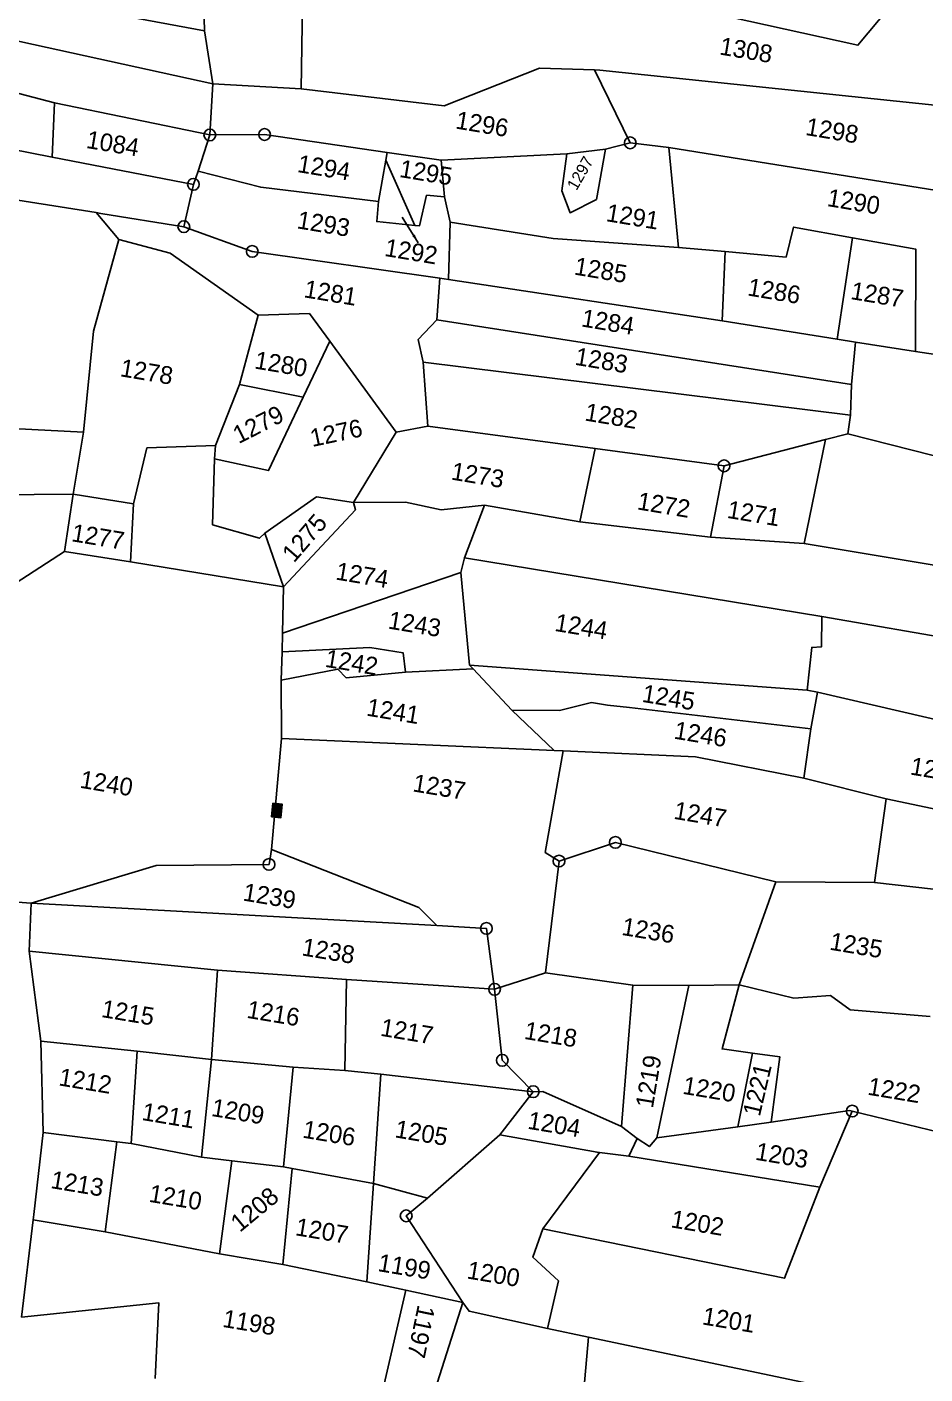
# Model space of a CAD drawing. Header units: metres. Extents: x 512 to 321018, y 424 to 1888425.
# Drawn here: x 318585.7 to 318774.3, y 1887323.5 to 1887606.5 of the extents above; entities that cross this region are included whole.
import ezdxf

# ---------------------------------------------------------------- set-up
doc = ezdxf.new("R2010")
doc.units = ezdxf.units.M
doc.header["$MEASUREMENT"] = 0
for name, color, linetype in [('POLY_PARCEL', 6, 'Continuous'), ('SYM_ARROW', 1, 'Continuous'), ('SYM_STONE', 1, 'Continuous'), ('TEXT_PARCEL', 7, 'Continuous'), ('VILLAGE BOUNDRY', 3, 'Continuous')]:
    doc.layers.add(name, color=color, linetype=linetype)
doc.styles.add('TEXT_MAP', font='KRDEV050.TTF')
doc.dimstyles.get("Standard").update_dxf_attribs({"dimtxt": 0.18, "dimasz": 0.18, "dimexe": 0.18, "dimexo": 0.0625, "dimgap": 0.09, "dimtad": 0, "dimtih": 1, "dimtoh": 1, "dimdec": 4, "dimzin": 0, "dimdsep": 46, "dimtxsty": 'Standard', "dimcen": 0.09, "dimadec": 0, "dimazin": 0, "dimtfac": 1, "dimtdec": 4, "dimtofl": 0, "dimtmove": 0, "dimatfit": 3, "dimfxl": 1, "dimtolj": 1, "dimtzin": 0, "dimarcsym": 0})

# ---------------------------------------------------------------- blocks, each defined once
blk = doc.blocks.new('STONE')
blk.add_circle((0, 0), 0.8510231522929323)
blk = doc.blocks.new('STONESQUAREFILLED')
blk.add_hatch(color=256).paths.add_polyline_path([(0.6958872628347379, -0.481363590938571), (0.6958872628347379, 0.481363590938571), (-0.6958872628347379, 0.481363590938571), (-0.6958872628347379, -0.481363590938571)])
blk.add_lwpolyline([(-0.6958872628347379, 0.481363590938571), (0.6958872628347379, 0.481363590938571), (0.6958872628347379, -0.481363590938571), (-0.6958872628347379, -0.481363590938571)], close=True)
blk = doc.blocks.new('TEXTARROW')
blk.add_leader([(0.0413775686624831, -0.01204078214539095), (8.67844727001193, -0.01204078214539095)], dimstyle='Standard', override={"dimtxt": 2.5, "dimasz": 2.5, "dimexe": 1.25, "dimexo": 0.625, "dimgap": 0.625, "dimtad": 1, "dimtih": 0, "dimtoh": 0, "dimzin": 8, "dimcen": 2.5, "dimtofl": 1})
blk = doc.blocks.new('3248')
at = {"layer": 'POLY_PARCEL'}
for points in [[(319374.1022498632, 1887375.669258004), (319355.0697856238, 1887377.081865008), (319351.3923434567, 1887371.068398695), (319349.3487414358, 1887365.10961078), (319374.0353784347, 1887363.670620629), (319378.2227859639, 1887370.748982897), (319418.7047636935, 1887367.515451393)], [(319348.0133263131, 1887356.931963544), (319348.5496536318, 1887356.999681452), (319397.0256599875, 1887359.696392885), (319393.8874751676, 1887367.462213617), (319400.6883318753, 1887366.76952078)], [(319242.9162383628, 1887365.242282108), (319264.6977080568, 1887357.827918051), (319280.1514637893, 1887355.227416707), (319308.2638850822, 1887354.527043485)], [(319318.9026959844, 1887350.283641979), (319317.335396981, 1887361.022881233), (319329.3996247237, 1887362.061196277)], [(319308.2638850822, 1887354.527043485), (319307.1285450862, 1887360.664463926)], [(319318.9026959844, 1887350.283641979), (319333.5107211485, 1887350.909528113), (319342.4834233288, 1887356.233696865), (319348.0133263131, 1887356.931963544)], [(319352.7837102701, 1887350.202508599), (319348.0133263131, 1887356.931963544)], [(319308.2638850822, 1887354.527043485), (319309.9788729898, 1887349.358027572)], [(319309.9788729898, 1887349.358027572), (319281.9932921182, 1887350.934880451), (319280.890784526, 1887349.951629557), (319268.6054952762, 1887350.230342666), (319267.2939892529, 1887351.115352108), (319235.6145501863, 1887353.354050954)], [(319309.9788729898, 1887349.358027572), (319318.9026959844, 1887350.283641979)], [(319352.7837102701, 1887350.202508599), (319350.4132027239, 1887349.181458757)], [(319356.7429246386, 1887350.372073399), (319352.7837102701, 1887350.202508599)], [(319356.7429246386, 1887350.372073399), (319400.7796707557, 1887350.405284077)], [(319359.3257655099, 1887340.495304632), (319356.7429246386, 1887350.372073399)], [(319310.4942220664, 1887344.186280618), (319309.9788729898, 1887349.358027572)], [(319350.4132027239, 1887349.181458757), (319350.3115608024, 1887343.979601736), (319347.88140462, 1887342.220880736), (319346.7010667307, 1887344.28580341), (319346.6141060289, 1887348.07964564)], [(319350.4132027239, 1887349.181458757), (319346.6141060289, 1887348.07964564)], [(319234.3648552558, 1887345.659005448), (319261.4949010367, 1887348.074285788), (319294.3895476152, 1887344.884504505)], [(319346.6141060289, 1887348.07964564), (319334.1018806738, 1887345.393572782)], [(319295.0375334953, 1887339.40205116), (319294.3895476152, 1887344.884504505)], [(319294.3895476152, 1887344.884504505), (319310.4942220664, 1887344.186280618)], [(319328.5687346396, 1887345.309724837), (319315.9722693012, 1887345.118897241), (319310.4942220664, 1887344.186280618)], [(319328.4753514831, 1887340.25381459), (319328.5538168801, 1887344.501802546)], [(319328.5538168801, 1887344.501802546), (319328.5687346396, 1887345.309724837)], [(319328.5538168801, 1887344.501802546), (319332.5048112292, 1887338.43258953)], [(319334.1018806738, 1887345.393572782), (319328.5687346396, 1887345.309724837)], [(319335.0205910559, 1887341.776235214), (319334.1018806738, 1887345.393572782)], [(319310.4942220664, 1887344.186280618), (319309.9010218254, 1887340.378052276)], [(319376.6181739955, 1887344.280572035), (319370.5328713664, 1887344.400367207), (319370.2635527258, 1887341.260248961), (319364.0536144927, 1887340.825975802)], [(319376.6181739955, 1887344.280572035), (319376.7040462111, 1887333.859727184)], [(319384.769667551, 1887333.872348121), (319383.1633521192, 1887344.151680615), (319376.6181739955, 1887344.280572035)], [(319332.5048112292, 1887338.43258953), (319332.9795004742, 1887338.461980684), (319333.214052073, 1887341.640317644), (319335.0205910559, 1887341.776235214)], [(319335.0205910559, 1887341.776235214), (319336.0179878771, 1887339.314657134)], [(319295.0375334953, 1887339.40205116), (319254.1601719994, 1887340.790860684), (319237.5498507529, 1887333.428335064)], [(319309.9010218254, 1887340.378052276), (319309.6501831666, 1887338.968446356)], [(319309.9010218254, 1887340.378052276), (319316.4480306554, 1887339.769238166), (319328.4753514831, 1887340.25381459)], [(319336.0179878771, 1887339.314657134), (319346.6010236862, 1887339.372788762), (319359.3257655099, 1887340.495304632)], [(319364.0536144927, 1887340.825975802), (319359.3257655099, 1887340.495304632)], [(319364.8905952123, 1887333.841205664), (319364.0536144927, 1887340.825975802)], [(319309.6501831666, 1887338.968446356), (319295.0375334953, 1887339.40205116)], [(319309.3703626444, 1887334.566653517), (319309.6501831666, 1887338.968446356)], [(319328.4753514831, 1887340.25381459), (319328.6443625959, 1887338.193564271), (319332.5048112292, 1887338.43258953)], [(319336.0179878771, 1887339.314657134), (319336.7652567665, 1887333.543194021)], [(319281.1532510828, 1887334.478697253), (319300.3360598622, 1887334.563639153)], [(319300.3360598622, 1887334.563639153), (319300.8151705352, 1887334.557764839), (319309.3703626444, 1887334.566653517)], [(319300.3360598622, 1887334.563639153), (319303.0398346912, 1887332.228081375)], [(319335.8755939857, 1887333.534742004), (319316.6280038872, 1887333.192415002), (319309.3703626444, 1887334.566653517)], [(319336.7652567665, 1887333.543194021), (319335.8755939857, 1887333.534742004)], [(319336.2558044369, 1887329.301933574), (319335.8755939857, 1887333.534742004)], [(319336.7652567665, 1887333.543194021), (319364.8905952123, 1887333.841205664)], [(319364.8905952123, 1887333.841205664), (319376.7040462111, 1887333.859727184)], [(319376.7040462111, 1887333.859727184), (319378.6105300806, 1887333.862714561)], [(319378.6105300806, 1887333.862714561), (319384.769667551, 1887333.872348121)], [(319378.884992292, 1887329.551742675), (319378.6105300806, 1887333.862714561)], [(319379.3045699453, 1887324.541066315), (319408.2527248441, 1887321.975802197), (319407.7154607986, 1887334.11710441)], [(319396.0214198077, 1887334.007688838), (319384.769667551, 1887333.872348121)], [(319302.6274606247, 1887312.320586965), (319301.9922643217, 1887322.607147299), (319303.0398346912, 1887332.228081375)], [(319303.0398346912, 1887332.228081375), (319308.4156117489, 1887331.678968607), (319318.2688929, 1887326.899849497)], [(319336.2558044369, 1887329.301933574), (319378.884992292, 1887329.551742675)], [(319379.2782505234, 1887326.447512336), (319378.884992292, 1887329.551742675)], [(319335.5510211543, 1887324.843510647), (319334.7109102464, 1887327.028778329), (319336.2558044369, 1887329.301933574)], [(319317.4981760147, 1887319.634386399), (319318.2688929, 1887326.899849497)], [(319318.2688929, 1887326.899849497), (319323.3749784735, 1887327.906498926), (319325.8634699912, 1887325.44327256)], [(319324.0852585154, 1887319.412384542), (319325.8634699912, 1887325.44327256)], [(319325.8634699912, 1887325.44327256), (319334.0015013087, 1887317.388091153)], [(319335.5510211543, 1887324.843510647), (319379.2782505234, 1887326.447512336)], [(319379.2782505234, 1887326.447512336), (319379.3045699453, 1887324.541066315)], [(319337.0717358239, 1887318.49521557), (319335.5510211543, 1887324.843510647)], [(319379.3045699453, 1887324.541066315), (319377.1845951676, 1887323.610536867)], [(319377.1845951676, 1887323.610536867), (319367.4236673544, 1887319.325439939)], [(319376.7030109579, 1887312.844700181), (319377.1845951676, 1887323.610536867)], [(319316.0725738345, 1887313.144163923), (319317.4981760147, 1887319.634386399)], [(319324.0852585154, 1887319.412384542), (319321.8139377809, 1887311.473752228), (319316.2157339221, 1887311.785293813)], [(319317.4981760147, 1887319.634386399), (319324.0852585154, 1887319.412384542)], [(319334.0015013087, 1887317.388091153), (319337.0717358239, 1887318.49521557)], [(319354.2268387643, 1887318.964237925), (319337.0717358239, 1887318.49521557)], [(319353.8482862679, 1887311.38155752), (319354.2268387643, 1887318.964237925)], [(319367.4236673544, 1887319.325439939), (319354.2268387643, 1887318.964237925)], [(319367.2024634763, 1887311.955691471), (319367.4236673544, 1887319.325439939)], [(319334.0015013087, 1887317.388091153), (319330.8567308689, 1887309.655502761)], [(319308.8046088062, 1887305.951328647), (319309.2393920851, 1887311.784444928), (319316.0725738345, 1887313.144163923)], [(319316.2157339221, 1887311.785293813), (319316.0725738345, 1887313.144163923)], [(319283.0146337761, 1887310.178956958), (319302.6274606247, 1887312.320586965)], [(319302.6274606247, 1887312.320586965), (319302.6097971235, 1887305.946814853)], [(319322.4624874245, 1887305.143436967), (319321.9990215373, 1887304.544351088), (319317.0721313304, 1887305.13027169), (319316.2157339221, 1887311.785293813)], [(319367.2024634763, 1887311.955691471), (319353.8482862679, 1887311.38155752)], [(319376.7030109579, 1887312.844700181), (319367.2024634763, 1887311.955691471)], [(319437.0386902866, 1887312.208677929), (319434.1657491663, 1887312.538053479), (319376.7030109579, 1887312.844700181)], [(319344.0174270587, 1887311.512204836), (319339.7734084228, 1887310.34498375), (319336.0457568475, 1887310.532086252), (319330.8567308689, 1887309.655502761)], [(319342.8764329159, 1887305.894826761), (319344.0174270587, 1887311.512204836)], [(319353.8482862679, 1887311.38155752), (319344.0174270587, 1887311.512204836)], [(319330.8567308689, 1887309.655502761), (319327.0496661396, 1887309.610242418), (319322.4624874245, 1887305.143436967)], [(319325.205658055, 1887300.052837811), (319331.1543695619, 1887308.949846612), (319330.8567308689, 1887309.655502761)], [(319302.6097971235, 1887305.946814853), (319271.4212093838, 1887300.637093806), (319242.4870002261, 1887298.851092349)], [(319302.6097971235, 1887305.946814853), (319308.8046088062, 1887305.951328647)], [(319302.6675194646, 1887300.062665712), (319302.6097971235, 1887305.946814853)], [(319309.4518479523, 1887300.080408346), (319308.8046088062, 1887305.951328647)], [(319322.4624874245, 1887305.143436967), (319325.205658055, 1887300.052837811)], [(319342.7315699379, 1887304.378133829), (319342.8764329159, 1887305.894826761)], [(319342.8764329159, 1887305.894826761), (319379.6526496374, 1887305.7995838)], [(319379.4006702597, 1887298.18693532), (319379.1655594221, 1887302.524863276), (319380.1365711507, 1887302.754545949), (319379.6526496374, 1887305.7995838)], [(319379.6526496374, 1887305.7995838), (319423.701306018, 1887305.300843384)], [(319325.8532638919, 1887295.406036682), (319342.7315699379, 1887304.378133829)], [(319345.1259349751, 1887295.223972074), (319342.7315699379, 1887304.378133829)], [(319297.7307489333, 1887295.604859851), (319302.6675194646, 1887300.062665712)], [(319309.4518479523, 1887300.080408346), (319302.6675194646, 1887300.062665712)], [(319325.205658055, 1887300.052837811), (319309.4518479523, 1887300.080408346)], [(319325.8532638919, 1887295.406036682), (319325.205658055, 1887300.052837811)], [(319379.4006702597, 1887298.18693532), (319345.1259349751, 1887295.223972074)], [(319380.4506089502, 1887298.12879892), (319379.4006702597, 1887298.18693532)], [(319380.3857107093, 1887294.353789698), (319380.4506089502, 1887298.12879892)], [(319403.2091255382, 1887296.59952854), (319380.4506089502, 1887298.12879892)], [(319326.1065335376, 1887293.507488333), (319325.8532638919, 1887295.406036682)], [(319326.1065335376, 1887293.507488333), (319334.8356239878, 1887295.367195368), (319338.2488542357, 1887295.379356806), (319338.8191438573, 1887293.472090252)], [(319345.1259349751, 1887295.223972074), (319345.5472935911, 1887294.915921166)], [(319338.8191438573, 1887293.472090252), (319345.5472935911, 1887294.915921166)], [(319345.5472935911, 1887294.915921166), (319350.0991144929, 1887291.394887566)], [(319350.0991144929, 1887291.394887566), (319354.876187484, 1887292.105100917), (319357.947648989, 1887293.427164719), (319359.6193564744, 1887293.427164719), (319361.8482986673, 1887293.56640372), (319380.3857107093, 1887294.353789698)], [(319380.4857886654, 1887289.272906948), (319380.3857107093, 1887294.353789698)], [(319326.4873304957, 1887290.652779425), (319326.1065335376, 1887293.507488333)], [(319326.4873304957, 1887290.652779425), (319331.9602132692, 1887292.689495231), (319332.9584942397, 1887291.949067366)], [(319332.9584942397, 1887291.949067366), (319338.8191438573, 1887293.472090252)], [(319350.0991144929, 1887291.394887566), (319354.9779773139, 1887288.021618338)], [(319327.4429005751, 1887284.815229431), (319326.4873304957, 1887290.652779425)], [(319355.8843223635, 1887288.127272297), (319369.2639208721, 1887289.687284533), (319380.4857886654, 1887289.272906948)], [(319380.4857886654, 1887289.272906948), (319389.0917229199, 1887288.539349835)], [(319389.2618654952, 1887279.955992082), (319389.0917229199, 1887288.539349835)], [(319389.0917229199, 1887288.539349835), (319406.0276372181, 1887287.740224269)], [(319354.9779773139, 1887288.021618338), (319327.4429005751, 1887284.815229431)], [(319354.9779773139, 1887288.021618338), (319355.8843223635, 1887288.127272297)], [(319357.2671221583, 1887277.005988695), (319355.7391871943, 1887277.653928049), (319355.8843223635, 1887288.127272297)], [(319328.2519797756, 1887273.508239568), (319327.4429005751, 1887284.815229431)], [(319397.4016647289, 1887280.364969057), (319389.2618654952, 1887279.955992082)], [(319379.3377493396, 1887278.440728866), (319362.6213079492, 1887279.788713926), (319357.2671221583, 1887277.005988695)], [(319389.2618654952, 1887279.955992082), (319379.3377493396, 1887278.440728866)], [(319377.338510572, 1887267.497559088), (319379.3377493396, 1887278.440728866)], [(319357.7138747865, 1887265.569981023), (319357.2671221583, 1887277.005988695)], [(319305.0060598467, 1887264.250611949), (319316.9354536601, 1887270.035221303), (319328.2363116775, 1887271.977095753), (319328.2519797756, 1887273.508239568)], [(319328.2519797756, 1887273.508239568), (319343.9575093265, 1887270.087788172), (319346.0577493869, 1887268.557533116)], [(319305.0060598467, 1887264.250611949), (319346.0577493869, 1887268.557533116)], [(319346.0577493869, 1887268.557533116), (319351.0805418713, 1887269.079903741), (319352.8788532862, 1887263.103856226)], [(319377.338510572, 1887267.497559088), (319383.0430780731, 1887267.066788031), (319386.6788456218, 1887267.927201777), (319388.8630888197, 1887266.790371644), (319397.0055301749, 1887267.443273937)], [(319366.687769655, 1887265.768681764), (319372.294808058, 1887266.645021894)], [(319371.5709334703, 1887250.833300018), (319372.294808058, 1887266.645021894)], [(319372.294808058, 1887266.645021894), (319377.338510572, 1887267.497559088)], [(319379.7945961427, 1887260.88873221), (319376.6626554161, 1887260.816540865), (319377.338510572, 1887267.497559088)], [(319352.8788532862, 1887263.103856226), (319357.7138747865, 1887265.569981023)], [(319357.7138747865, 1887265.569981023), (319366.687769655, 1887265.768681764)], [(319366.687769655, 1887265.768681764), (319367.8252983256, 1887251.402867382)], [(319305.0060598467, 1887264.250611949), (319296.7234674783, 1887263.510822464)], [(319305.5941648638, 1887259.398839514), (319305.0060598467, 1887264.250611949)], [(319352.8788532862, 1887263.103856226), (319337.8806836898, 1887261.677345801)], [(319358.410899282, 1887253.45969532), (319354.799584399, 1887256.107259508), (319352.8788532862, 1887263.103856226)], [(319337.8806836898, 1887261.677345801), (319324.777943128, 1887260.549920459)], [(319339.1845825474, 1887252.530255768), (319337.8806836898, 1887261.677345801)], [(319382.774382472, 1887254.273937934), (319382.5704869914, 1887260.962613694), (319379.7945961427, 1887260.88873221)], [(319324.777943128, 1887260.549920459), (319305.5941648638, 1887259.398839514)], [(319325.6286121623, 1887251.474830086), (319324.777943128, 1887260.549920459)], [(319379.7945961427, 1887260.88873221), (319379.4993282746, 1887253.263615422)], [(319308.1938566503, 1887250.562782561), (319305.5941648638, 1887259.398839514)], [(319390.7235596438, 1887256.681514671), (319390.4253461897, 1887256.704851561), (319382.774382472, 1887254.273937934)], [(319388.7166242063, 1887248.510773635), (319390.7235596438, 1887256.681514671)], [(319403.3269996444, 1887255.695652391), (319390.7235596438, 1887256.681514671)], [(319379.4993282746, 1887253.263615422), (319382.774382472, 1887254.273937934)], [(319339.1845825474, 1887252.530255768), (319342.8316292393, 1887252.737364586)], [(319342.8316292393, 1887252.737364586), (319358.410899282, 1887253.45969532)], [(319343.8843915356, 1887241.663257888), (319342.8316292393, 1887252.737364586)], [(319358.410899282, 1887253.45969532), (319355.7631314197, 1887248.589144536)], [(319367.8252983256, 1887251.402867382), (319359.3771616294, 1887253.620857015), (319358.410899282, 1887253.45969532)], [(319379.4993282746, 1887253.263615422), (319371.5709334703, 1887250.833300018)], [(319318.0255606307, 1887251.130970597), (319325.6286121623, 1887251.474830086)], [(319325.6286121623, 1887251.474830086), (319333.9373160931, 1887252.019501993)], [(319326.1926907572, 1887241.529614184), (319325.6286121623, 1887251.474830086)], [(319333.9373160931, 1887252.019501993), (319339.1845825474, 1887252.530255768)], [(319334.5817577291, 1887241.8798127), (319333.9373160931, 1887252.019501993)], [(319367.8252983256, 1887251.402867382), (319369.6041738149, 1887250.456663926)], [(319308.1938566503, 1887250.562782561), (319318.0255606307, 1887251.130970597)], [(319309.9317114943, 1887241.443567996), (319308.1938566503, 1887250.562782561)], [(319318.929159655, 1887241.759974138), (319318.0255606307, 1887251.130970597)], [(319369.6041738149, 1887250.456663926), (319369.0399091408, 1887248.557358455)], [(319369.6041738149, 1887250.456663926), (319370.9551466639, 1887249.835382629), (319371.5709334703, 1887250.833300018)], [(319355.7631314197, 1887248.589144536), (319349.5199357212, 1887241.067286546)], [(319355.7631314197, 1887248.589144536), (319365.7936390941, 1887248.423709102), (319366.061989593, 1887248.423048039)], [(319361.5782243673, 1887239.871177216), (319386.6482644306, 1887238.817369948), (319388.7166242063, 1887248.510773635)], [(319361.5782243673, 1887239.871177216), (319366.061989593, 1887248.423048039)], [(319366.061989593, 1887248.423048039), (319369.0399091408, 1887248.557358455)], [(319369.0399091408, 1887248.557358455), (319388.7166242063, 1887248.510773635)], [(319334.5817577291, 1887241.8798127), (319329.3164238151, 1887241.659984888)], [(319335.4608344312, 1887241.859928393), (319334.5817577291, 1887241.8798127)], [(319336.108263931, 1887232.08492049), (319335.4608344312, 1887241.859928393)], [(319343.8843915356, 1887241.663257888), (319335.4608344312, 1887241.859928393)], [(319309.9317114943, 1887241.443567996), (319317.458804296, 1887241.708251358)], [(319310.3341095941, 1887232.522299171), (319310.3120570322, 1887233.048002051), (319309.9317114943, 1887241.443567996)], [(319317.458804296, 1887241.708251358), (319318.929159655, 1887241.759974138)], [(319317.752947348, 1887232.491155224), (319317.458804296, 1887241.708251358)], [(319326.1926907572, 1887241.529614184), (319318.929159655, 1887241.759974138)], [(319329.3164238151, 1887241.659984888), (319326.1926907572, 1887241.529614184)], [(319329.57437989, 1887232.116446621), (319329.3164238151, 1887241.659984888)], [(319344.7861909464, 1887231.701557551), (319343.8843915356, 1887241.663257888)], [(319349.5199357212, 1887241.067286546), (319343.8843915356, 1887241.663257888)], [(319349.5199357212, 1887241.067286546), (319347.678399262, 1887238.952463986), (319354.7565175599, 1887231.190261384)], [(319363.674485823, 1887229.927482664), (319363.9974309352, 1887234.905863627), (319361.0339496841, 1887236.872623094), (319361.5782243673, 1887239.871177216)], [(319310.3341095941, 1887232.522299171), (319317.752947348, 1887232.491155224)], [(319310.7512700948, 1887222.571209727), (319310.3341095941, 1887232.522299171)], [(319317.752947348, 1887232.491155224), (319329.57437989, 1887232.116446621)], [(319329.57437989, 1887232.116446621), (319336.108263931, 1887232.08492049)], [(319336.108263931, 1887232.08492049), (319344.7861909464, 1887231.701557551)], [(319348.8498733387, 1887231.493119578), (319344.7861909464, 1887231.701557551)], [(319348.1482862046, 1887221.277115476), (319348.8498733387, 1887231.493119578)], [(319354.7565175599, 1887231.190261384), (319348.8498733387, 1887231.493119578)], [(319353.275194168, 1887221.228499014), (319354.7565175599, 1887231.190261384)], [(319354.7565175599, 1887231.190261384), (319355.5321220031, 1887230.405438437), (319363.674485823, 1887229.927482664)], [(319363.674485823, 1887229.927482664), (319367.9413720742, 1887229.728962611)], [(319373.9352864053, 1887217.057073801), (319373.3456840298, 1887219.659556003), (319368.4820182354, 1887222.038514588), (319367.9413720742, 1887229.728962611)], [(319367.9413720742, 1887229.728962611), (319390.7926652773, 1887228.666392561)], [(319310.7512700948, 1887222.571209727), (319324.2634580741, 1887226.227966393), (319325.1266754919, 1887218.587068758)]]:
    blk.add_lwpolyline(points, dxfattribs=at)
at = {"layer": 'SYM_ARROW', "xscale": 0.3556029713339597, "yscale": 0.3556029713339597, "zscale": 0.355603295171552, "rotation": 130.818868637335}
blk.add_blockref('TEXTARROW', (319333.1407010339, 1887336.733969125), dxfattribs=at)
at = {"layer": 'SYM_STONE'}
for p, xscale, yscale, zscale, rotation in [((319352.7837102701, 1887350.202508599), 0.6995105495737588, 0.6995105495737588, 0.6995111374898536, 359.7014499272564), ((319310.4942220664, 1887344.186280618), 0.6994330741105226, 0.6994330741105226, 0.6994337859792283, 359.7064676695838), ((319315.9722693012, 1887345.118897241), 0.6994423258103752, 0.6994423258103752, 0.6994430230594417, 359.7059306946815), ((319309.6501831666, 1887338.968446356), 0.699433170920861, 0.699433170920861, 0.6994338812540268, 359.7061657786226), ((319309.3703626444, 1887334.566653517), 0.6994341989660114, 0.6994341989660114, 0.6994349058213486, 359.7057899296792), ((319316.6280038872, 1887333.192415002), 0.6994485787462951, 0.6994485787462951, 0.6994492635751299, 359.7048330862238), ((319367.4236673544, 1887319.325439939), 0.6995790672144878, 0.6995790672144878, 0.699579585026379, 359.696480342869), ((319362.6213079492, 1887279.788713926), 0.6995932372546995, 0.6995932372546995, 0.6995937381320907, 359.6944632133343), ((319357.2671221583, 1887277.005988695), 0.6995773590798607, 0.6995773590798607, 0.6995778738073666, 359.6951460321634), ((319351.0805418713, 1887269.079903741), 0.6995588567498395, 0.6995588567498395, 0.6995593873008137, 359.6957790936154), ((319352.8788532862, 1887263.103856226), 0.6995714003002986, 0.6995714003002986, 0.6995719201278434, 359.6949896888613), ((319390.7235596438, 1887256.681514671), 0.6997489381077179, 0.6997489381077179, 0.6997493383310305, 359.6869906364209), ((319354.799584399, 1887256.107259508), 0.699580598048625, 0.699580598048625, 0.6995811113606306, 359.6943802592903), ((319358.410899282, 1887253.45969532), 0.6995968374341208, 0.6995968374341208, 0.6995973391962267, 359.6935901905634), ((319347.678399262, 1887238.952463986), 0.6995675341136562, 0.6995675341136562, 0.699568059420041, 359.6944111797731)]:
    blk.add_blockref('STONE', p, dxfattribs=dict(at, xscale=xscale, yscale=yscale, zscale=zscale, rotation=rotation))
at = {"layer": 'SYM_STONE', "ltscale": 10}
for name, p, xscale, yscale, zscale, rotation in [('STONESQUAREFILLED', (319328.1468381464, 1887277.506508301), 0.9992672860600967, 0.9992672860600967, 0.9992681477113339, 93.016983046189), ('STONE', (319328.2363116775, 1887271.977095753), 0.6994891031160475, 0.6994891031160475, 0.6994897011368841, 359.6991622327824)]:
    blk.add_blockref(name, p, dxfattribs=dict(at, xscale=xscale, yscale=yscale, zscale=zscale, rotation=rotation))
at = {"layer": 'TEXT_PARCEL', "style": 'TEXT_MAP'}
for s, height, rotation, p in [('1308', 1.8, 359.7014797401424, (319360.2349754575, 1887360.501126383)), ('1298', 1.8, 359.6995407115393, (319370.1629172812, 1887353.821063185)), ('1296', 1.8, 359.7037169196846, (319334.9512493475, 1887348.807476616)), ('1290', 1.8, 359.6983992030646, (319373.4749996384, 1887347.042453205)), ('1297', 1.2, 69.12263285922087, (319348.1786719003, 1887344.467959101)), ('1295', 1.8, 359.7038618569657, (319330.1053174753, 1887343.037793909)), ('1294', 1.8, 359.7051425905129, (319319.7923860044, 1887341.880683873)), ('1291', 1.8, 359.700846000042, (319351.5461580374, 1887341.954430236)), ('1084', 1.8, 359.7078705615765, (319298.2275158885, 1887340.88145874)), ('1287', 1.8, 359.6969146159304, (319377.3395559472, 1887338.093598749)), ('1293', 1.8, 359.7045501742436, (319320.6634577994, 1887336.231803648)), ('1285', 1.8, 359.7006394517084, (319349.2196943619, 1887336.081716838)), ('1286', 1.8, 359.6982161598062, (319366.945486594, 1887336.788182808)), ('1292', 1.8, 359.7032009450504, (319329.8942018137, 1887334.874894935)), ('1284', 1.8, 359.6999772739119, (319350.7708512358, 1887330.994373186)), ('1281', 1.8, 359.7037587413814, (319322.4777700526, 1887329.426015485)), ('1283', 1.8, 359.6996456613628, (319350.7483149008, 1887327.043267293)), ('1280', 1.8, 359.7036550325375, (319318.6694815089, 1887321.480846724)), ('1282', 1.8, 359.6989250617262, (319352.6359799298, 1887321.615489043)), ('1278', 1.8, 359.705131708048, (319305.3202463033, 1887318.531305966)), ('1279', 1.8, 36.0544524075494, (319318.3897633592, 1887313.636015136)), ('1276', 1.8, 21.23561078631644, (319325.8141602333, 1887314.541671378)), ('1271', 1.8, 359.6958604884502, (319368.4875573569, 1887314.149108735)), ('1273', 1.8, 359.7001487694206, (319340.1913541198, 1887313.527474252)), ('1272', 1.8, 359.6972707589668, (319359.3389683072, 1887313.545751037)), ('1275', 1.8, 58.45230576771548, (319325.871319535, 1887302.560782706)), ('1274', 1.8, 359.7007776368068, (319330.2293438576, 1887301.628751058)), ('1277', 1.8, 359.7041252555268, (319303.1060672952, 1887301.196095116)), ('1244', 1.8, 359.6973561364647, (319353.024534619, 1887300.021194986)), ('1243', 1.8, 359.6996886035561, (319336.2787474724, 1887297.566237808)), ('1245', 1.8, 359.6953909126884, (319362.937433925, 1887294.322357424)), ('1242', 1.8, 359.7001686916234, (319330.5767585556, 1887292.705197909)), ('1246', 1.8, 359.6945404997844, (319366.7354573956, 1887291.14679902)), ('1249', 1.8, 359.6898985097983, (319391.0105785216, 1887291.376211394)), ('1241', 1.8, 359.6992332302549, (319335.5285956847, 1887288.48059495)), ('1247', 1.8, 359.6938059208277, (319368.0099915228, 1887283.100564955)), ('1237', 1.8, 359.6979911476439, (319341.3883417936, 1887281.630403574)), ('1240', 1.8, 359.7019205883498, (319307.9496082804, 1887276.606594454)), ('1235', 1.8, 359.6895930900447, (319385.7671223565, 1887272.498506982)), ('1236', 1.8, 359.6935962753241, (319364.6619076573, 1887270.617680569)), ('1239', 1.8, 359.6992548968115, (319326.1213183686, 1887267.934295261)), ('1238', 1.8, 359.6981024590236, (319332.9180794461, 1887263.38575779)), ('1218', 1.8, 359.6942375325694, (319356.5677693186, 1887258.610764265)), ('1221', 1.8, 85.91508515580985, (319381.5510066755, 1887254.566405119)), ('1222', 1.8, 359.6868815561517, (319391.9237330172, 1887258.571414628)), ('1217', 1.8, 359.6964137906697, (319342.1012310145, 1887256.593399283)), ('1219', 1.8, 89.69128519222157, (319370.6908934131, 1887253.67329573)), ('1216', 1.8, 359.698276611068, (319328.4030723369, 1887256.231838962)), ('1220', 1.8, 359.6908915177262, (319373.3520372858, 1887255.666173307)), ('1215', 1.8, 359.6998480480508, (319313.8094760599, 1887253.956279175)), ('1204', 1.8, 359.6933500641909, (319358.3740621445, 1887249.655270447)), ('1203', 1.8, 359.6885866096675, (319381.7100888927, 1887250.229514885)), ('1212', 1.8, 359.6996940301536, (319310.6413536372, 1887246.413090114)), ('1209', 1.8, 359.6979011450497, (319326.4432298848, 1887245.81666954)), ('1205', 1.8, 359.6953533879998, (319345.1968514076, 1887246.639472752)), ('1211', 1.8, 359.6986212849271, (319319.5345749483, 1887244.286082159)), ('1206', 1.8, 359.6966170991773, (319335.9432243659, 1887245.119497814)), ('1202', 1.8, 359.689587648004, (319374.3368938584, 1887242.082261345)), ('1208', 1.8, 48.8472169156972, (319331.2754236885, 1887234.546566625)), ('1213', 1.8, 359.6989440965704, (319311.4911316154, 1887235.982990908)), ('1210', 1.8, 359.6978963877267, (319321.5696548676, 1887236.195873342)), ('1207', 1.8, 359.6959027724078, (319336.795784851, 1887235.210043456)), ('1200', 1.8, 359.6929467710327, (319354.7023624736, 1887233.652163118)), ('1199', 1.8, 359.6944365629221, (319345.6499093289, 1887232.951765795)), ('1201', 1.8, 359.6876006266049, (319379.0492315758, 1887232.856029619)), ('1197', 1.8, 267.4011428850329, (319350.2862942895, 1887230.289554563)), ('1198', 1.8, 359.6960662303091, (319330.9799011327, 1887224.840231557))]:
    blk.add_text(s, height=height, rotation=rotation, dxfattribs=at).set_placement(p)
blk = doc.blocks.new('673')
at = {"layer": 'VILLAGE BOUNDRY', "xscale": 2.06790261687512, "yscale": 2.06790261687512, "zscale": 2.06790261687512, "rotation": 349.7765401035476}
blk.add_blockref('3248', (-1023904.259619144, -1836118.339910766), dxfattribs=at)

msp = doc.modelspace()

# ---------------------------------------------------------------- block references
at = {"layer": 'VILLAGE BOUNDRY', "rotation": 1.056630569832444}
msp.add_blockref('673', (34864.2005373429, -5535.374868411998), dxfattribs=at)

doc.saveas('drawing.dxf')
